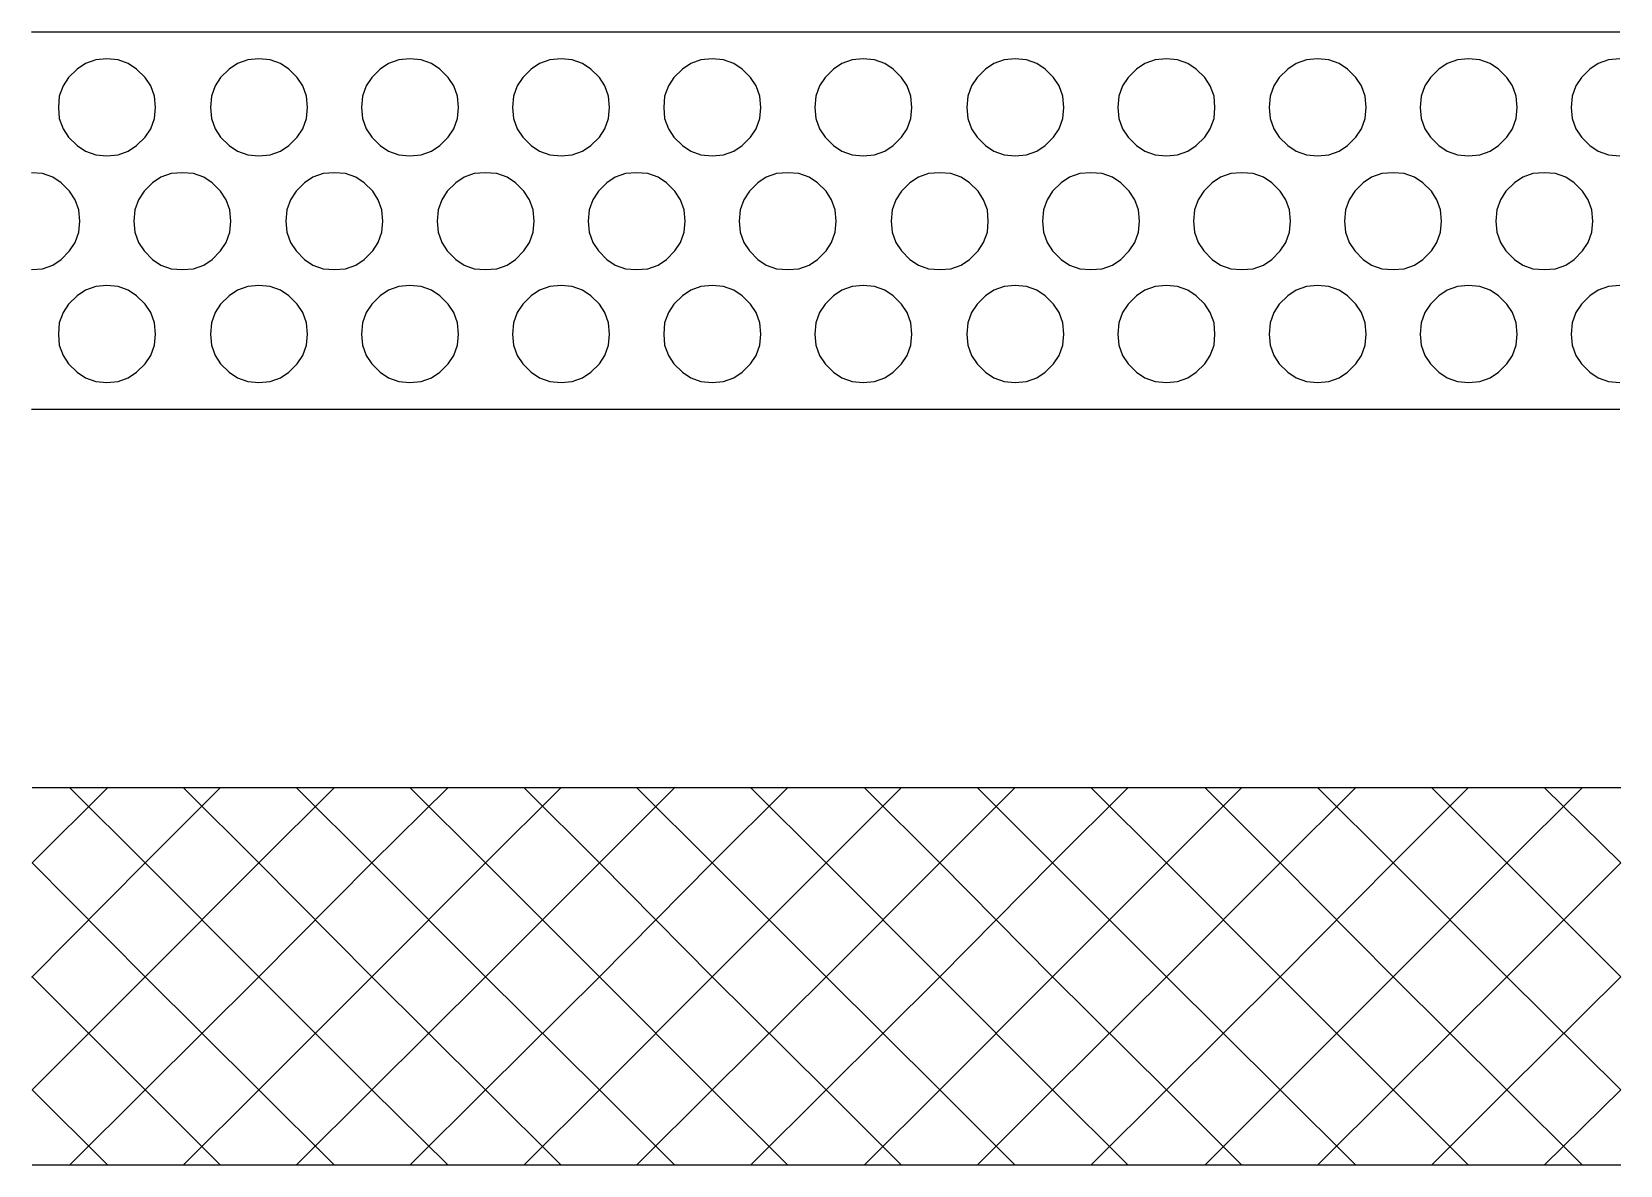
# Model space of a CAD drawing. Header units: inches. Extents: x 47316 to 59086, y 3141 to 11743.
# Drawn here: x 57362.28 to 57383.31, y 7456.67 to 7471.68 of the extents above; entities that cross this region are included whole.
import ezdxf

# ---------------------------------------------------------------- set-up
doc = ezdxf.new("R2010")
doc.units = ezdxf.units.IN
doc.header["$MEASUREMENT"] = 0

msp = doc.modelspace()

# ---------------------------------------------------------------- linework, layer by layer
at = {"color": 0, "lineweight": -3}
for p, q in [((57362.27, 7471.68), (57363.27, 7471.68)), ((57363.27, 7471.68), (57364.271, 7471.68)), ((57364.271, 7471.68), (57365.284, 7471.68)), ((57365.284, 7471.68), (57366.284, 7471.68)), ((57366.284, 7471.68), (57367.285, 7471.68)), ((57367.285, 7471.68), (57368.286, 7471.68)), ((57368.286, 7471.68), (57369.286, 7471.68)), ((57369.286, 7471.68), (57370.287, 7471.68)), ((57370.287, 7471.68), (57371.287, 7471.68)), ((57371.287, 7471.68), (57372.288, 7471.68)), ((57372.288, 7471.68), (57373.289, 7471.68)), ((57373.289, 7471.68), (57374.302, 7471.68)), ((57374.302, 7471.68), (57375.302, 7471.68)), ((57375.302, 7471.68), (57376.303, 7471.68)), ((57376.303, 7471.68), (57377.304, 7471.68)), ((57377.304, 7471.68), (57378.304, 7471.68)), ((57378.304, 7471.68), (57379.305, 7471.68)), ((57379.305, 7471.68), (57380.305, 7471.68)), ((57380.305, 7471.68), (57381.306, 7471.68)), ((57381.306, 7471.68), (57382.307, 7471.68)), ((57382.307, 7471.68), (57383.307, 7471.68)), ((57363.27, 7471.321), (57363.122, 7471.309)), ((57363.418, 7471.309), (57363.27, 7471.321)), ((57365.284, 7471.321), (57365.136, 7471.309)), ((57365.432, 7471.309), (57365.284, 7471.321)), ((57367.285, 7471.321), (57367.137, 7471.309)), ((57367.433, 7471.309), (57367.285, 7471.321)), ((57369.286, 7471.321), (57369.138, 7471.309)), ((57369.434, 7471.309), (57369.286, 7471.321)), ((57371.287, 7471.321), (57371.139, 7471.309)), ((57371.436, 7471.309), (57371.287, 7471.321)), ((57373.289, 7471.321), (57373.14, 7471.309)), ((57373.437, 7471.309), (57373.289, 7471.321)), ((57375.302, 7471.321), (57375.154, 7471.309)), ((57375.451, 7471.309), (57375.302, 7471.321)), ((57377.304, 7471.321), (57377.155, 7471.309)), ((57377.452, 7471.309), (57377.304, 7471.321)), ((57379.305, 7471.321), (57379.157, 7471.309)), ((57379.453, 7471.309), (57379.305, 7471.321)), ((57381.306, 7471.321), (57381.158, 7471.309)), ((57381.454, 7471.309), (57381.306, 7471.321)), ((57383.307, 7471.321), (57383.159, 7471.309)), ((57362.875, 7471.186), (57362.764, 7471.074)), ((57362.986, 7471.26), (57362.875, 7471.186)), ((57363.122, 7471.309), (57362.986, 7471.26)), ((57363.554, 7471.26), (57363.418, 7471.309)), ((57363.665, 7471.186), (57363.554, 7471.26)), ((57363.777, 7471.074), (57363.665, 7471.186)), ((57364.888, 7471.186), (57364.777, 7471.074)), ((57365, 7471.26), (57364.888, 7471.186)), ((57365.136, 7471.309), (57365, 7471.26)), ((57365.568, 7471.26), (57365.432, 7471.309)), ((57365.679, 7471.186), (57365.568, 7471.26)), ((57365.79, 7471.074), (57365.679, 7471.186)), ((57366.89, 7471.186), (57366.779, 7471.074)), ((57367.001, 7471.26), (57366.89, 7471.186)), ((57367.137, 7471.309), (57367.001, 7471.26)), ((57367.569, 7471.26), (57367.433, 7471.309)), ((57367.68, 7471.186), (57367.569, 7471.26)), ((57367.791, 7471.074), (57367.68, 7471.186)), ((57368.891, 7471.186), (57368.78, 7471.074)), ((57369.002, 7471.26), (57368.891, 7471.186)), ((57369.138, 7471.309), (57369.002, 7471.26)), ((57369.57, 7471.26), (57369.434, 7471.309)), ((57369.682, 7471.186), (57369.57, 7471.26)), ((57369.793, 7471.074), (57369.682, 7471.186)), ((57370.892, 7471.186), (57370.781, 7471.074)), ((57371.003, 7471.26), (57370.892, 7471.186)), ((57371.139, 7471.309), (57371.003, 7471.26)), ((57371.572, 7471.26), (57371.436, 7471.309)), ((57371.683, 7471.186), (57371.572, 7471.26)), ((57371.794, 7471.074), (57371.683, 7471.186)), ((57372.893, 7471.186), (57372.782, 7471.074)), ((57373.005, 7471.26), (57372.893, 7471.186)), ((57373.14, 7471.309), (57373.005, 7471.26)), ((57373.573, 7471.26), (57373.437, 7471.309)), ((57373.684, 7471.186), (57373.573, 7471.26)), ((57373.795, 7471.074), (57373.684, 7471.186)), ((57374.907, 7471.186), (57374.796, 7471.074)), ((57375.018, 7471.26), (57374.907, 7471.186)), ((57375.154, 7471.309), (57375.018, 7471.26)), ((57375.586, 7471.26), (57375.451, 7471.309)), ((57375.698, 7471.186), (57375.586, 7471.26)), ((57375.809, 7471.074), (57375.698, 7471.186)), ((57376.908, 7471.186), (57376.797, 7471.074)), ((57377.019, 7471.26), (57376.908, 7471.186)), ((57377.155, 7471.309), (57377.019, 7471.26)), ((57377.588, 7471.26), (57377.452, 7471.309)), ((57377.699, 7471.186), (57377.588, 7471.26)), ((57377.81, 7471.074), (57377.699, 7471.186)), ((57378.909, 7471.186), (57378.798, 7471.074)), ((57379.021, 7471.26), (57378.909, 7471.186)), ((57379.157, 7471.309), (57379.021, 7471.26)), ((57379.589, 7471.26), (57379.453, 7471.309)), ((57379.7, 7471.186), (57379.589, 7471.26)), ((57379.811, 7471.074), (57379.7, 7471.186)), ((57380.911, 7471.186), (57380.799, 7471.074)), ((57381.022, 7471.26), (57380.911, 7471.186)), ((57381.158, 7471.309), (57381.022, 7471.26)), ((57381.59, 7471.26), (57381.454, 7471.309)), ((57381.701, 7471.186), (57381.59, 7471.26)), ((57381.812, 7471.074), (57381.701, 7471.186)), ((57382.912, 7471.186), (57382.801, 7471.074)), ((57383.023, 7471.26), (57382.912, 7471.186)), ((57383.159, 7471.309), (57383.023, 7471.26)), ((57362.69, 7470.963), (57362.64, 7470.827)), ((57362.764, 7471.074), (57362.69, 7470.963)), ((57363.851, 7470.963), (57363.777, 7471.074)), ((57363.9, 7470.827), (57363.851, 7470.963)), ((57364.703, 7470.963), (57364.654, 7470.827)), ((57364.777, 7471.074), (57364.703, 7470.963)), ((57365.864, 7470.963), (57365.79, 7471.074)), ((57365.914, 7470.827), (57365.864, 7470.963)), ((57366.704, 7470.963), (57366.655, 7470.827)), ((57366.779, 7471.074), (57366.704, 7470.963)), ((57367.866, 7470.963), (57367.791, 7471.074)), ((57367.915, 7470.827), (57367.866, 7470.963)), ((57368.706, 7470.963), (57368.656, 7470.827)), ((57368.78, 7471.074), (57368.706, 7470.963)), ((57369.867, 7470.963), (57369.793, 7471.074)), ((57369.916, 7470.827), (57369.867, 7470.963)), ((57370.707, 7470.963), (57370.657, 7470.827)), ((57370.781, 7471.074), (57370.707, 7470.963)), ((57371.868, 7470.963), (57371.794, 7471.074)), ((57371.917, 7470.827), (57371.868, 7470.963)), ((57372.708, 7470.963), (57372.659, 7470.827)), ((57372.782, 7471.074), (57372.708, 7470.963)), ((57373.869, 7470.963), (57373.795, 7471.074)), ((57373.919, 7470.827), (57373.869, 7470.963)), ((57374.722, 7470.963), (57374.672, 7470.827)), ((57374.796, 7471.074), (57374.722, 7470.963)), ((57375.883, 7470.963), (57375.809, 7471.074)), ((57375.932, 7470.827), (57375.883, 7470.963)), ((57376.723, 7470.963), (57376.673, 7470.827)), ((57376.797, 7471.074), (57376.723, 7470.963)), ((57377.884, 7470.963), (57377.81, 7471.074)), ((57377.934, 7470.827), (57377.884, 7470.963)), ((57378.724, 7470.963), (57378.675, 7470.827)), ((57378.798, 7471.074), (57378.724, 7470.963)), ((57379.885, 7470.963), (57379.811, 7471.074)), ((57379.935, 7470.827), (57379.885, 7470.963)), ((57380.725, 7470.963), (57380.676, 7470.827)), ((57380.799, 7471.074), (57380.725, 7470.963)), ((57381.887, 7470.963), (57381.812, 7471.074)), ((57381.936, 7470.827), (57381.887, 7470.963)), ((57382.727, 7470.963), (57382.677, 7470.827)), ((57382.801, 7471.074), (57382.727, 7470.963)), ((57362.64, 7470.827), (57362.628, 7470.679)), ((57363.913, 7470.679), (57363.9, 7470.827)), ((57364.654, 7470.827), (57364.641, 7470.679)), ((57365.926, 7470.679), (57365.914, 7470.827)), ((57366.655, 7470.827), (57366.643, 7470.679)), ((57367.927, 7470.679), (57367.915, 7470.827)), ((57368.656, 7470.827), (57368.644, 7470.679)), ((57369.929, 7470.679), (57369.916, 7470.827)), ((57370.657, 7470.827), (57370.645, 7470.679)), ((57371.93, 7470.679), (57371.917, 7470.827)), ((57372.659, 7470.827), (57372.646, 7470.679)), ((57373.931, 7470.679), (57373.919, 7470.827)), ((57374.672, 7470.827), (57374.66, 7470.679)), ((57375.945, 7470.679), (57375.932, 7470.827)), ((57376.673, 7470.827), (57376.661, 7470.679)), ((57377.946, 7470.679), (57377.934, 7470.827)), ((57378.675, 7470.827), (57378.662, 7470.679)), ((57379.947, 7470.679), (57379.935, 7470.827)), ((57380.676, 7470.827), (57380.664, 7470.679)), ((57381.948, 7470.679), (57381.936, 7470.827)), ((57382.677, 7470.827), (57382.665, 7470.679)), ((57362.628, 7470.679), (57362.64, 7470.531)), ((57362.64, 7470.531), (57362.69, 7470.395)), ((57363.851, 7470.395), (57363.9, 7470.531)), ((57363.9, 7470.531), (57363.913, 7470.679)), ((57364.641, 7470.679), (57364.654, 7470.531)), ((57364.654, 7470.531), (57364.703, 7470.395)), ((57365.864, 7470.395), (57365.914, 7470.531)), ((57365.914, 7470.531), (57365.926, 7470.679)), ((57366.643, 7470.679), (57366.655, 7470.531)), ((57366.655, 7470.531), (57366.704, 7470.395)), ((57367.866, 7470.395), (57367.915, 7470.531)), ((57367.915, 7470.531), (57367.927, 7470.679)), ((57368.644, 7470.679), (57368.656, 7470.531)), ((57368.656, 7470.531), (57368.706, 7470.395)), ((57369.867, 7470.395), (57369.916, 7470.531)), ((57369.916, 7470.531), (57369.929, 7470.679)), ((57370.645, 7470.679), (57370.657, 7470.531)), ((57370.657, 7470.531), (57370.707, 7470.395)), ((57371.868, 7470.395), (57371.917, 7470.531)), ((57371.917, 7470.531), (57371.93, 7470.679)), ((57372.646, 7470.679), (57372.659, 7470.531)), ((57372.659, 7470.531), (57372.708, 7470.395)), ((57373.869, 7470.395), (57373.919, 7470.531)), ((57373.919, 7470.531), (57373.931, 7470.679)), ((57374.66, 7470.679), (57374.672, 7470.531)), ((57374.672, 7470.531), (57374.722, 7470.395)), ((57375.883, 7470.395), (57375.932, 7470.531)), ((57375.932, 7470.531), (57375.945, 7470.679)), ((57376.661, 7470.679), (57376.673, 7470.531)), ((57376.673, 7470.531), (57376.723, 7470.395)), ((57377.884, 7470.395), (57377.934, 7470.531)), ((57377.934, 7470.531), (57377.946, 7470.679)), ((57378.662, 7470.679), (57378.675, 7470.531)), ((57378.675, 7470.531), (57378.724, 7470.395)), ((57379.885, 7470.395), (57379.935, 7470.531)), ((57379.935, 7470.531), (57379.947, 7470.679)), ((57380.664, 7470.679), (57380.676, 7470.531)), ((57380.676, 7470.531), (57380.725, 7470.395)), ((57381.887, 7470.395), (57381.936, 7470.531)), ((57381.936, 7470.531), (57381.948, 7470.679)), ((57382.665, 7470.679), (57382.677, 7470.531)), ((57382.677, 7470.531), (57382.727, 7470.395)), ((57362.69, 7470.395), (57362.764, 7470.284)), ((57362.764, 7470.284), (57362.875, 7470.173)), ((57363.665, 7470.173), (57363.777, 7470.284)), ((57363.777, 7470.284), (57363.851, 7470.395)), ((57364.703, 7470.395), (57364.777, 7470.284)), ((57364.777, 7470.284), (57364.888, 7470.173)), ((57365.679, 7470.173), (57365.79, 7470.284)), ((57365.79, 7470.284), (57365.864, 7470.395)), ((57366.704, 7470.395), (57366.779, 7470.284)), ((57366.779, 7470.284), (57366.89, 7470.173)), ((57367.68, 7470.173), (57367.791, 7470.284)), ((57367.791, 7470.284), (57367.866, 7470.395)), ((57368.706, 7470.395), (57368.78, 7470.284)), ((57368.78, 7470.284), (57368.891, 7470.173)), ((57369.682, 7470.173), (57369.793, 7470.284)), ((57369.793, 7470.284), (57369.867, 7470.395)), ((57370.707, 7470.395), (57370.781, 7470.284)), ((57370.781, 7470.284), (57370.892, 7470.173)), ((57371.683, 7470.173), (57371.794, 7470.284)), ((57371.794, 7470.284), (57371.868, 7470.395)), ((57372.708, 7470.395), (57372.782, 7470.284)), ((57372.782, 7470.284), (57372.893, 7470.173)), ((57373.684, 7470.173), (57373.795, 7470.284)), ((57373.795, 7470.284), (57373.869, 7470.395)), ((57374.722, 7470.395), (57374.796, 7470.284)), ((57374.796, 7470.284), (57374.907, 7470.173)), ((57375.698, 7470.173), (57375.809, 7470.284)), ((57375.809, 7470.284), (57375.883, 7470.395)), ((57376.723, 7470.395), (57376.797, 7470.284)), ((57376.797, 7470.284), (57376.908, 7470.173)), ((57377.699, 7470.173), (57377.81, 7470.284)), ((57377.81, 7470.284), (57377.884, 7470.395)), ((57378.724, 7470.395), (57378.798, 7470.284)), ((57378.798, 7470.284), (57378.909, 7470.173)), ((57379.7, 7470.173), (57379.811, 7470.284)), ((57379.811, 7470.284), (57379.885, 7470.395)), ((57380.725, 7470.395), (57380.799, 7470.284)), ((57380.799, 7470.284), (57380.911, 7470.173)), ((57381.701, 7470.173), (57381.812, 7470.284)), ((57381.812, 7470.284), (57381.887, 7470.395)), ((57382.727, 7470.395), (57382.801, 7470.284)), ((57382.801, 7470.284), (57382.912, 7470.173)), ((57362.875, 7470.173), (57362.986, 7470.099)), ((57362.986, 7470.099), (57363.122, 7470.049)), ((57363.418, 7470.049), (57363.554, 7470.099)), ((57363.554, 7470.099), (57363.665, 7470.173)), ((57364.888, 7470.173), (57365, 7470.099)), ((57365, 7470.099), (57365.136, 7470.049)), ((57365.432, 7470.049), (57365.568, 7470.099)), ((57365.568, 7470.099), (57365.679, 7470.173)), ((57366.89, 7470.173), (57367.001, 7470.099)), ((57367.001, 7470.099), (57367.137, 7470.049)), ((57367.433, 7470.049), (57367.569, 7470.099)), ((57367.569, 7470.099), (57367.68, 7470.173)), ((57368.891, 7470.173), (57369.002, 7470.099)), ((57369.002, 7470.099), (57369.138, 7470.049)), ((57369.434, 7470.049), (57369.57, 7470.099)), ((57369.57, 7470.099), (57369.682, 7470.173)), ((57370.892, 7470.173), (57371.003, 7470.099)), ((57371.003, 7470.099), (57371.139, 7470.049)), ((57371.436, 7470.049), (57371.572, 7470.099)), ((57371.572, 7470.099), (57371.683, 7470.173)), ((57372.893, 7470.173), (57373.005, 7470.099)), ((57373.005, 7470.099), (57373.14, 7470.049)), ((57373.437, 7470.049), (57373.573, 7470.099)), ((57373.573, 7470.099), (57373.684, 7470.173)), ((57374.907, 7470.173), (57375.018, 7470.099)), ((57375.018, 7470.099), (57375.154, 7470.049)), ((57375.451, 7470.049), (57375.586, 7470.099)), ((57375.586, 7470.099), (57375.698, 7470.173)), ((57376.908, 7470.173), (57377.019, 7470.099)), ((57377.019, 7470.099), (57377.155, 7470.049)), ((57377.452, 7470.049), (57377.588, 7470.099)), ((57377.588, 7470.099), (57377.699, 7470.173)), ((57378.909, 7470.173), (57379.021, 7470.099)), ((57379.021, 7470.099), (57379.157, 7470.049)), ((57379.453, 7470.049), (57379.589, 7470.099)), ((57379.589, 7470.099), (57379.7, 7470.173)), ((57380.911, 7470.173), (57381.022, 7470.099)), ((57381.022, 7470.099), (57381.158, 7470.049)), ((57381.454, 7470.049), (57381.59, 7470.099)), ((57381.59, 7470.099), (57381.701, 7470.173)), ((57382.912, 7470.173), (57383.023, 7470.099)), ((57383.023, 7470.099), (57383.159, 7470.049)), ((57363.122, 7470.049), (57363.27, 7470.037)), ((57363.27, 7470.037), (57363.418, 7470.049)), ((57365.136, 7470.049), (57365.284, 7470.037)), ((57365.284, 7470.037), (57365.432, 7470.049)), ((57367.137, 7470.049), (57367.285, 7470.037)), ((57367.285, 7470.037), (57367.433, 7470.049)), ((57369.138, 7470.049), (57369.286, 7470.037)), ((57369.286, 7470.037), (57369.434, 7470.049)), ((57371.139, 7470.049), (57371.287, 7470.037)), ((57371.287, 7470.037), (57371.436, 7470.049)), ((57373.14, 7470.049), (57373.289, 7470.037)), ((57373.289, 7470.037), (57373.437, 7470.049)), ((57375.154, 7470.049), (57375.302, 7470.037)), ((57375.302, 7470.037), (57375.451, 7470.049)), ((57377.155, 7470.049), (57377.304, 7470.037)), ((57377.304, 7470.037), (57377.452, 7470.049)), ((57379.157, 7470.049), (57379.305, 7470.037)), ((57379.305, 7470.037), (57379.453, 7470.049)), ((57381.158, 7470.049), (57381.306, 7470.037)), ((57381.306, 7470.037), (57381.454, 7470.049)), ((57383.159, 7470.049), (57383.307, 7470.037)), ((57362.418, 7469.802), (57362.27, 7469.814)), ((57362.554, 7469.753), (57362.418, 7469.802)), ((57362.665, 7469.678), (57362.554, 7469.753)), ((57362.776, 7469.567), (57362.665, 7469.678)), ((57363.875, 7469.678), (57363.764, 7469.567)), ((57363.987, 7469.753), (57363.875, 7469.678)), ((57364.123, 7469.802), (57363.987, 7469.753)), ((57364.271, 7469.814), (57364.123, 7469.802)), ((57364.419, 7469.802), (57364.271, 7469.814)), ((57364.555, 7469.753), (57364.419, 7469.802)), ((57364.666, 7469.678), (57364.555, 7469.753)), ((57364.777, 7469.567), (57364.666, 7469.678)), ((57365.889, 7469.678), (57365.778, 7469.567)), ((57366, 7469.753), (57365.889, 7469.678)), ((57366.136, 7469.802), (57366, 7469.753)), ((57366.284, 7469.814), (57366.136, 7469.802)), ((57366.433, 7469.802), (57366.284, 7469.814)), ((57366.569, 7469.753), (57366.433, 7469.802)), ((57366.68, 7469.678), (57366.569, 7469.753)), ((57366.791, 7469.567), (57366.68, 7469.678)), ((57367.89, 7469.678), (57367.779, 7469.567)), ((57368.001, 7469.753), (57367.89, 7469.678)), ((57368.137, 7469.802), (57368.001, 7469.753)), ((57368.286, 7469.814), (57368.137, 7469.802)), ((57368.434, 7469.802), (57368.286, 7469.814)), ((57368.57, 7469.753), (57368.434, 7469.802)), ((57368.681, 7469.678), (57368.57, 7469.753)), ((57368.792, 7469.567), (57368.681, 7469.678)), ((57369.892, 7469.678), (57369.78, 7469.567)), ((57370.003, 7469.753), (57369.892, 7469.678)), ((57370.139, 7469.802), (57370.003, 7469.753)), ((57370.287, 7469.814), (57370.139, 7469.802)), ((57370.435, 7469.802), (57370.287, 7469.814)), ((57370.571, 7469.753), (57370.435, 7469.802)), ((57370.682, 7469.678), (57370.571, 7469.753)), ((57370.793, 7469.567), (57370.682, 7469.678)), ((57371.893, 7469.678), (57371.782, 7469.567)), ((57372.004, 7469.753), (57371.893, 7469.678)), ((57372.14, 7469.802), (57372.004, 7469.753)), ((57372.288, 7469.814), (57372.14, 7469.802)), ((57372.436, 7469.802), (57372.288, 7469.814)), ((57372.572, 7469.753), (57372.436, 7469.802)), ((57372.683, 7469.678), (57372.572, 7469.753)), ((57372.795, 7469.567), (57372.683, 7469.678)), ((57373.906, 7469.678), (57373.795, 7469.567)), ((57374.018, 7469.753), (57373.906, 7469.678)), ((57374.153, 7469.802), (57374.018, 7469.753)), ((57374.302, 7469.814), (57374.153, 7469.802)), ((57374.45, 7469.802), (57374.302, 7469.814)), ((57374.586, 7469.753), (57374.45, 7469.802)), ((57374.697, 7469.678), (57374.586, 7469.753)), ((57374.808, 7469.567), (57374.697, 7469.678)), ((57375.908, 7469.678), (57375.796, 7469.567)), ((57376.019, 7469.753), (57375.908, 7469.678)), ((57376.155, 7469.802), (57376.019, 7469.753)), ((57376.303, 7469.814), (57376.155, 7469.802)), ((57376.451, 7469.802), (57376.303, 7469.814)), ((57376.587, 7469.753), (57376.451, 7469.802)), ((57376.698, 7469.678), (57376.587, 7469.753)), ((57376.809, 7469.567), (57376.698, 7469.678)), ((57377.909, 7469.678), (57377.798, 7469.567)), ((57378.02, 7469.753), (57377.909, 7469.678)), ((57378.156, 7469.802), (57378.02, 7469.753)), ((57378.304, 7469.814), (57378.156, 7469.802)), ((57378.452, 7469.802), (57378.304, 7469.814)), ((57378.588, 7469.753), (57378.452, 7469.802)), ((57378.699, 7469.678), (57378.588, 7469.753)), ((57378.811, 7469.567), (57378.699, 7469.678)), ((57379.91, 7469.678), (57379.799, 7469.567)), ((57380.021, 7469.753), (57379.91, 7469.678)), ((57380.157, 7469.802), (57380.021, 7469.753)), ((57380.305, 7469.814), (57380.157, 7469.802)), ((57380.454, 7469.802), (57380.305, 7469.814)), ((57380.589, 7469.753), (57380.454, 7469.802)), ((57380.701, 7469.678), (57380.589, 7469.753)), ((57380.812, 7469.567), (57380.701, 7469.678)), ((57381.911, 7469.678), (57381.8, 7469.567)), ((57382.022, 7469.753), (57381.911, 7469.678)), ((57382.158, 7469.802), (57382.022, 7469.753)), ((57382.307, 7469.814), (57382.158, 7469.802)), ((57382.455, 7469.802), (57382.307, 7469.814)), ((57382.591, 7469.753), (57382.455, 7469.802)), ((57382.702, 7469.678), (57382.591, 7469.753)), ((57382.813, 7469.567), (57382.702, 7469.678)), ((57362.85, 7469.456), (57362.776, 7469.567)), ((57362.9, 7469.32), (57362.85, 7469.456)), ((57363.69, 7469.456), (57363.641, 7469.32)), ((57363.764, 7469.567), (57363.69, 7469.456)), ((57364.851, 7469.456), (57364.777, 7469.567)), ((57364.901, 7469.32), (57364.851, 7469.456)), ((57365.704, 7469.456), (57365.654, 7469.32)), ((57365.778, 7469.567), (57365.704, 7469.456)), ((57366.865, 7469.456), (57366.791, 7469.567)), ((57366.914, 7469.32), (57366.865, 7469.456)), ((57367.705, 7469.456), (57367.656, 7469.32)), ((57367.779, 7469.567), (57367.705, 7469.456)), ((57368.866, 7469.456), (57368.792, 7469.567)), ((57368.916, 7469.32), (57368.866, 7469.456)), ((57369.706, 7469.456), (57369.657, 7469.32)), ((57369.78, 7469.567), (57369.706, 7469.456)), ((57370.867, 7469.456), (57370.793, 7469.567)), ((57370.917, 7469.32), (57370.867, 7469.456)), ((57371.707, 7469.456), (57371.658, 7469.32)), ((57371.782, 7469.567), (57371.707, 7469.456)), ((57372.869, 7469.456), (57372.795, 7469.567)), ((57372.918, 7469.32), (57372.869, 7469.456)), ((57373.721, 7469.456), (57373.672, 7469.32)), ((57373.795, 7469.567), (57373.721, 7469.456)), ((57374.882, 7469.456), (57374.808, 7469.567)), ((57374.932, 7469.32), (57374.882, 7469.456)), ((57375.722, 7469.456), (57375.673, 7469.32)), ((57375.796, 7469.567), (57375.722, 7469.456)), ((57376.884, 7469.456), (57376.809, 7469.567)), ((57376.933, 7469.32), (57376.884, 7469.456)), ((57377.724, 7469.456), (57377.674, 7469.32)), ((57377.798, 7469.567), (57377.724, 7469.456)), ((57378.885, 7469.456), (57378.811, 7469.567)), ((57378.934, 7469.32), (57378.885, 7469.456)), ((57379.725, 7469.456), (57379.675, 7469.32)), ((57379.799, 7469.567), (57379.725, 7469.456)), ((57380.886, 7469.456), (57380.812, 7469.567)), ((57380.935, 7469.32), (57380.886, 7469.456)), ((57381.726, 7469.456), (57381.677, 7469.32)), ((57381.8, 7469.567), (57381.726, 7469.456)), ((57382.887, 7469.456), (57382.813, 7469.567)), ((57382.937, 7469.32), (57382.887, 7469.456)), ((57362.912, 7469.172), (57362.9, 7469.32)), ((57363.641, 7469.32), (57363.628, 7469.172)), ((57364.913, 7469.172), (57364.901, 7469.32)), ((57365.654, 7469.32), (57365.642, 7469.172)), ((57366.927, 7469.172), (57366.914, 7469.32)), ((57367.656, 7469.32), (57367.643, 7469.172)), ((57368.928, 7469.172), (57368.916, 7469.32)), ((57369.657, 7469.32), (57369.644, 7469.172)), ((57370.929, 7469.172), (57370.917, 7469.32)), ((57371.658, 7469.32), (57371.646, 7469.172)), ((57372.93, 7469.172), (57372.918, 7469.32)), ((57373.672, 7469.32), (57373.659, 7469.172)), ((57374.944, 7469.172), (57374.932, 7469.32)), ((57375.673, 7469.32), (57375.661, 7469.172)), ((57376.945, 7469.172), (57376.933, 7469.32)), ((57377.674, 7469.32), (57377.662, 7469.172)), ((57378.947, 7469.172), (57378.934, 7469.32)), ((57379.675, 7469.32), (57379.663, 7469.172)), ((57380.948, 7469.172), (57380.935, 7469.32)), ((57381.677, 7469.32), (57381.664, 7469.172)), ((57382.949, 7469.172), (57382.937, 7469.32)), ((57362.85, 7468.888), (57362.9, 7469.024)), ((57362.9, 7469.024), (57362.912, 7469.172)), ((57363.628, 7469.172), (57363.641, 7469.024)), ((57363.641, 7469.024), (57363.69, 7468.888)), ((57364.851, 7468.888), (57364.901, 7469.024)), ((57364.901, 7469.024), (57364.913, 7469.172)), ((57365.642, 7469.172), (57365.654, 7469.024)), ((57365.654, 7469.024), (57365.704, 7468.888)), ((57366.865, 7468.888), (57366.914, 7469.024)), ((57366.914, 7469.024), (57366.927, 7469.172)), ((57367.643, 7469.172), (57367.656, 7469.024)), ((57367.656, 7469.024), (57367.705, 7468.888)), ((57368.866, 7468.888), (57368.916, 7469.024)), ((57368.916, 7469.024), (57368.928, 7469.172)), ((57369.644, 7469.172), (57369.657, 7469.024)), ((57369.657, 7469.024), (57369.706, 7468.888)), ((57370.867, 7468.888), (57370.917, 7469.024)), ((57370.917, 7469.024), (57370.929, 7469.172)), ((57371.646, 7469.172), (57371.658, 7469.024)), ((57371.658, 7469.024), (57371.707, 7468.888)), ((57372.869, 7468.888), (57372.918, 7469.024)), ((57372.918, 7469.024), (57372.93, 7469.172)), ((57373.659, 7469.172), (57373.672, 7469.024)), ((57373.672, 7469.024), (57373.721, 7468.888)), ((57374.882, 7468.888), (57374.932, 7469.024)), ((57374.932, 7469.024), (57374.944, 7469.172)), ((57375.661, 7469.172), (57375.673, 7469.024)), ((57375.673, 7469.024), (57375.722, 7468.888)), ((57376.884, 7468.888), (57376.933, 7469.024)), ((57376.933, 7469.024), (57376.945, 7469.172)), ((57377.662, 7469.172), (57377.674, 7469.024)), ((57377.674, 7469.024), (57377.724, 7468.888)), ((57378.885, 7468.888), (57378.934, 7469.024)), ((57378.934, 7469.024), (57378.947, 7469.172)), ((57379.663, 7469.172), (57379.675, 7469.024)), ((57379.675, 7469.024), (57379.725, 7468.888)), ((57380.886, 7468.888), (57380.935, 7469.024)), ((57380.935, 7469.024), (57380.948, 7469.172)), ((57381.664, 7469.172), (57381.677, 7469.024)), ((57381.677, 7469.024), (57381.726, 7468.888)), ((57382.887, 7468.888), (57382.937, 7469.024)), ((57382.937, 7469.024), (57382.949, 7469.172)), ((57362.776, 7468.777), (57362.85, 7468.888)), ((57363.69, 7468.888), (57363.764, 7468.777)), ((57364.777, 7468.777), (57364.851, 7468.888)), ((57365.704, 7468.888), (57365.778, 7468.777)), ((57366.791, 7468.777), (57366.865, 7468.888)), ((57367.705, 7468.888), (57367.779, 7468.777)), ((57368.792, 7468.777), (57368.866, 7468.888)), ((57369.706, 7468.888), (57369.78, 7468.777)), ((57370.793, 7468.777), (57370.867, 7468.888)), ((57371.707, 7468.888), (57371.782, 7468.777)), ((57372.795, 7468.777), (57372.869, 7468.888)), ((57373.721, 7468.888), (57373.795, 7468.777)), ((57374.808, 7468.777), (57374.882, 7468.888)), ((57375.722, 7468.888), (57375.796, 7468.777)), ((57376.809, 7468.777), (57376.884, 7468.888)), ((57377.724, 7468.888), (57377.798, 7468.777)), ((57378.811, 7468.777), (57378.885, 7468.888)), ((57379.725, 7468.888), (57379.799, 7468.777)), ((57380.812, 7468.777), (57380.886, 7468.888)), ((57381.726, 7468.888), (57381.8, 7468.777)), ((57382.813, 7468.777), (57382.887, 7468.888)), ((57362.418, 7468.542), (57362.554, 7468.591)), ((57362.554, 7468.591), (57362.665, 7468.666)), ((57362.665, 7468.666), (57362.776, 7468.777)), ((57363.764, 7468.777), (57363.875, 7468.666)), ((57363.875, 7468.666), (57363.987, 7468.591)), ((57363.987, 7468.591), (57364.123, 7468.542)), ((57364.419, 7468.542), (57364.555, 7468.591)), ((57364.555, 7468.591), (57364.666, 7468.666)), ((57364.666, 7468.666), (57364.777, 7468.777)), ((57365.778, 7468.777), (57365.889, 7468.666)), ((57365.889, 7468.666), (57366, 7468.591)), ((57366, 7468.591), (57366.136, 7468.542)), ((57366.433, 7468.542), (57366.569, 7468.591)), ((57366.569, 7468.591), (57366.68, 7468.666)), ((57366.68, 7468.666), (57366.791, 7468.777)), ((57367.779, 7468.777), (57367.89, 7468.666)), ((57367.89, 7468.666), (57368.001, 7468.591)), ((57368.001, 7468.591), (57368.137, 7468.542)), ((57368.434, 7468.542), (57368.57, 7468.591)), ((57368.57, 7468.591), (57368.681, 7468.666)), ((57368.681, 7468.666), (57368.792, 7468.777)), ((57369.78, 7468.777), (57369.892, 7468.666)), ((57369.892, 7468.666), (57370.003, 7468.591)), ((57370.003, 7468.591), (57370.139, 7468.542)), ((57370.435, 7468.542), (57370.571, 7468.591)), ((57370.571, 7468.591), (57370.682, 7468.666)), ((57370.682, 7468.666), (57370.793, 7468.777)), ((57371.782, 7468.777), (57371.893, 7468.666)), ((57371.893, 7468.666), (57372.004, 7468.591)), ((57372.004, 7468.591), (57372.14, 7468.542)), ((57372.436, 7468.542), (57372.572, 7468.591)), ((57372.572, 7468.591), (57372.683, 7468.666)), ((57372.683, 7468.666), (57372.795, 7468.777)), ((57373.795, 7468.777), (57373.906, 7468.666)), ((57373.906, 7468.666), (57374.018, 7468.591)), ((57374.018, 7468.591), (57374.153, 7468.542)), ((57374.45, 7468.542), (57374.586, 7468.591)), ((57374.586, 7468.591), (57374.697, 7468.666)), ((57374.697, 7468.666), (57374.808, 7468.777)), ((57375.796, 7468.777), (57375.908, 7468.666)), ((57375.908, 7468.666), (57376.019, 7468.591)), ((57376.019, 7468.591), (57376.155, 7468.542)), ((57376.451, 7468.542), (57376.587, 7468.591)), ((57376.587, 7468.591), (57376.698, 7468.666)), ((57376.698, 7468.666), (57376.809, 7468.777)), ((57377.798, 7468.777), (57377.909, 7468.666)), ((57377.909, 7468.666), (57378.02, 7468.591)), ((57378.02, 7468.591), (57378.156, 7468.542)), ((57378.452, 7468.542), (57378.588, 7468.591)), ((57378.588, 7468.591), (57378.699, 7468.666)), ((57378.699, 7468.666), (57378.811, 7468.777)), ((57379.799, 7468.777), (57379.91, 7468.666)), ((57379.91, 7468.666), (57380.021, 7468.591)), ((57380.021, 7468.591), (57380.157, 7468.542)), ((57380.454, 7468.542), (57380.589, 7468.591)), ((57380.589, 7468.591), (57380.701, 7468.666)), ((57380.701, 7468.666), (57380.812, 7468.777)), ((57381.8, 7468.777), (57381.911, 7468.666)), ((57381.911, 7468.666), (57382.022, 7468.591)), ((57382.022, 7468.591), (57382.158, 7468.542)), ((57382.455, 7468.542), (57382.591, 7468.591)), ((57382.591, 7468.591), (57382.702, 7468.666)), ((57382.702, 7468.666), (57382.813, 7468.777)), ((57362.27, 7468.53), (57362.418, 7468.542)), ((57364.123, 7468.542), (57364.271, 7468.53)), ((57364.271, 7468.53), (57364.419, 7468.542)), ((57366.136, 7468.542), (57366.284, 7468.53)), ((57366.284, 7468.53), (57366.433, 7468.542)), ((57368.137, 7468.542), (57368.286, 7468.53)), ((57368.286, 7468.53), (57368.434, 7468.542)), ((57370.139, 7468.542), (57370.287, 7468.53)), ((57370.287, 7468.53), (57370.435, 7468.542)), ((57372.14, 7468.542), (57372.288, 7468.53)), ((57372.288, 7468.53), (57372.436, 7468.542)), ((57374.153, 7468.542), (57374.302, 7468.53)), ((57374.302, 7468.53), (57374.45, 7468.542)), ((57376.155, 7468.542), (57376.303, 7468.53)), ((57376.303, 7468.53), (57376.451, 7468.542)), ((57378.156, 7468.542), (57378.304, 7468.53)), ((57378.304, 7468.53), (57378.452, 7468.542)), ((57380.157, 7468.542), (57380.305, 7468.53)), ((57380.305, 7468.53), (57380.454, 7468.542)), ((57382.158, 7468.542), (57382.307, 7468.53)), ((57382.307, 7468.53), (57382.455, 7468.542)), ((57362.875, 7468.184), (57362.764, 7468.073)), ((57362.986, 7468.258), (57362.875, 7468.184)), ((57363.122, 7468.307), (57362.986, 7468.258)), ((57363.27, 7468.32), (57363.122, 7468.307)), ((57363.418, 7468.307), (57363.27, 7468.32)), ((57363.554, 7468.258), (57363.418, 7468.307)), ((57363.665, 7468.184), (57363.554, 7468.258)), ((57363.777, 7468.073), (57363.665, 7468.184)), ((57364.888, 7468.184), (57364.777, 7468.073)), ((57365, 7468.258), (57364.888, 7468.184)), ((57365.136, 7468.307), (57365, 7468.258)), ((57365.284, 7468.32), (57365.136, 7468.307)), ((57365.432, 7468.307), (57365.284, 7468.32)), ((57365.568, 7468.258), (57365.432, 7468.307)), ((57365.679, 7468.184), (57365.568, 7468.258)), ((57365.79, 7468.073), (57365.679, 7468.184)), ((57366.89, 7468.184), (57366.779, 7468.073)), ((57367.001, 7468.258), (57366.89, 7468.184)), ((57367.137, 7468.307), (57367.001, 7468.258)), ((57367.285, 7468.32), (57367.137, 7468.307)), ((57367.433, 7468.307), (57367.285, 7468.32)), ((57367.569, 7468.258), (57367.433, 7468.307)), ((57367.68, 7468.184), (57367.569, 7468.258)), ((57367.791, 7468.073), (57367.68, 7468.184)), ((57368.891, 7468.184), (57368.78, 7468.073)), ((57369.002, 7468.258), (57368.891, 7468.184)), ((57369.138, 7468.307), (57369.002, 7468.258)), ((57369.286, 7468.32), (57369.138, 7468.307)), ((57369.434, 7468.307), (57369.286, 7468.32)), ((57369.57, 7468.258), (57369.434, 7468.307)), ((57369.682, 7468.184), (57369.57, 7468.258)), ((57369.793, 7468.073), (57369.682, 7468.184)), ((57370.892, 7468.184), (57370.781, 7468.073)), ((57371.003, 7468.258), (57370.892, 7468.184)), ((57371.139, 7468.307), (57371.003, 7468.258)), ((57371.287, 7468.32), (57371.139, 7468.307)), ((57371.436, 7468.307), (57371.287, 7468.32)), ((57371.572, 7468.258), (57371.436, 7468.307)), ((57371.683, 7468.184), (57371.572, 7468.258)), ((57371.794, 7468.073), (57371.683, 7468.184)), ((57372.893, 7468.184), (57372.782, 7468.073)), ((57373.005, 7468.258), (57372.893, 7468.184)), ((57373.14, 7468.307), (57373.005, 7468.258)), ((57373.289, 7468.32), (57373.14, 7468.307)), ((57373.437, 7468.307), (57373.289, 7468.32)), ((57373.573, 7468.258), (57373.437, 7468.307)), ((57373.684, 7468.184), (57373.573, 7468.258)), ((57373.795, 7468.073), (57373.684, 7468.184)), ((57374.907, 7468.184), (57374.796, 7468.073)), ((57375.018, 7468.258), (57374.907, 7468.184)), ((57375.154, 7468.307), (57375.018, 7468.258)), ((57375.302, 7468.32), (57375.154, 7468.307)), ((57375.451, 7468.307), (57375.302, 7468.32)), ((57375.586, 7468.258), (57375.451, 7468.307)), ((57375.698, 7468.184), (57375.586, 7468.258)), ((57375.809, 7468.073), (57375.698, 7468.184)), ((57376.908, 7468.184), (57376.797, 7468.073)), ((57377.019, 7468.258), (57376.908, 7468.184)), ((57377.155, 7468.307), (57377.019, 7468.258)), ((57377.304, 7468.32), (57377.155, 7468.307)), ((57377.452, 7468.307), (57377.304, 7468.32)), ((57377.588, 7468.258), (57377.452, 7468.307)), ((57377.699, 7468.184), (57377.588, 7468.258)), ((57377.81, 7468.073), (57377.699, 7468.184)), ((57378.909, 7468.184), (57378.798, 7468.073)), ((57379.021, 7468.258), (57378.909, 7468.184)), ((57379.157, 7468.307), (57379.021, 7468.258)), ((57379.305, 7468.32), (57379.157, 7468.307)), ((57379.453, 7468.307), (57379.305, 7468.32)), ((57379.589, 7468.258), (57379.453, 7468.307)), ((57379.7, 7468.184), (57379.589, 7468.258)), ((57379.811, 7468.073), (57379.7, 7468.184)), ((57380.911, 7468.184), (57380.799, 7468.073)), ((57381.022, 7468.258), (57380.911, 7468.184)), ((57381.158, 7468.307), (57381.022, 7468.258)), ((57381.306, 7468.32), (57381.158, 7468.307)), ((57381.454, 7468.307), (57381.306, 7468.32)), ((57381.59, 7468.258), (57381.454, 7468.307)), ((57381.701, 7468.184), (57381.59, 7468.258)), ((57381.812, 7468.073), (57381.701, 7468.184)), ((57382.912, 7468.184), (57382.801, 7468.073)), ((57383.023, 7468.258), (57382.912, 7468.184)), ((57383.159, 7468.307), (57383.023, 7468.258)), ((57383.307, 7468.32), (57383.159, 7468.307)), ((57362.69, 7467.961), (57362.64, 7467.825)), ((57362.764, 7468.073), (57362.69, 7467.961)), ((57363.851, 7467.961), (57363.777, 7468.073)), ((57363.9, 7467.825), (57363.851, 7467.961)), ((57364.703, 7467.961), (57364.654, 7467.825)), ((57364.777, 7468.073), (57364.703, 7467.961)), ((57365.864, 7467.961), (57365.79, 7468.073)), ((57365.914, 7467.825), (57365.864, 7467.961)), ((57366.704, 7467.961), (57366.655, 7467.825)), ((57366.779, 7468.073), (57366.704, 7467.961)), ((57367.866, 7467.961), (57367.791, 7468.073)), ((57367.915, 7467.825), (57367.866, 7467.961)), ((57368.706, 7467.961), (57368.656, 7467.825)), ((57368.78, 7468.073), (57368.706, 7467.961)), ((57369.867, 7467.961), (57369.793, 7468.073)), ((57369.916, 7467.825), (57369.867, 7467.961)), ((57370.707, 7467.961), (57370.657, 7467.825)), ((57370.781, 7468.073), (57370.707, 7467.961)), ((57371.868, 7467.961), (57371.794, 7468.073)), ((57371.917, 7467.825), (57371.868, 7467.961)), ((57372.708, 7467.961), (57372.659, 7467.825)), ((57372.782, 7468.073), (57372.708, 7467.961)), ((57373.869, 7467.961), (57373.795, 7468.073)), ((57373.919, 7467.825), (57373.869, 7467.961)), ((57374.722, 7467.961), (57374.672, 7467.825)), ((57374.796, 7468.073), (57374.722, 7467.961)), ((57375.883, 7467.961), (57375.809, 7468.073)), ((57375.932, 7467.825), (57375.883, 7467.961)), ((57376.723, 7467.961), (57376.673, 7467.825)), ((57376.797, 7468.073), (57376.723, 7467.961)), ((57377.884, 7467.961), (57377.81, 7468.073)), ((57377.934, 7467.825), (57377.884, 7467.961)), ((57378.724, 7467.961), (57378.675, 7467.825)), ((57378.798, 7468.073), (57378.724, 7467.961)), ((57379.885, 7467.961), (57379.811, 7468.073)), ((57379.935, 7467.825), (57379.885, 7467.961)), ((57380.725, 7467.961), (57380.676, 7467.825)), ((57380.799, 7468.073), (57380.725, 7467.961)), ((57381.887, 7467.961), (57381.812, 7468.073)), ((57381.936, 7467.825), (57381.887, 7467.961)), ((57382.727, 7467.961), (57382.677, 7467.825)), ((57382.801, 7468.073), (57382.727, 7467.961)), ((57362.64, 7467.825), (57362.628, 7467.677)), ((57363.913, 7467.677), (57363.9, 7467.825)), ((57364.654, 7467.825), (57364.641, 7467.677)), ((57365.926, 7467.677), (57365.914, 7467.825)), ((57366.655, 7467.825), (57366.643, 7467.677)), ((57367.927, 7467.677), (57367.915, 7467.825)), ((57368.656, 7467.825), (57368.644, 7467.677)), ((57369.929, 7467.677), (57369.916, 7467.825)), ((57370.657, 7467.825), (57370.645, 7467.677)), ((57371.93, 7467.677), (57371.917, 7467.825)), ((57372.659, 7467.825), (57372.646, 7467.677)), ((57373.931, 7467.677), (57373.919, 7467.825)), ((57374.672, 7467.825), (57374.66, 7467.677)), ((57375.945, 7467.677), (57375.932, 7467.825)), ((57376.673, 7467.825), (57376.661, 7467.677)), ((57377.946, 7467.677), (57377.934, 7467.825)), ((57378.675, 7467.825), (57378.662, 7467.677)), ((57379.947, 7467.677), (57379.935, 7467.825)), ((57380.676, 7467.825), (57380.664, 7467.677)), ((57381.948, 7467.677), (57381.936, 7467.825)), ((57382.677, 7467.825), (57382.665, 7467.677)), ((57362.628, 7467.677), (57362.64, 7467.529)), ((57362.64, 7467.529), (57362.69, 7467.393)), ((57363.851, 7467.393), (57363.9, 7467.529)), ((57363.9, 7467.529), (57363.913, 7467.677)), ((57364.641, 7467.677), (57364.654, 7467.529)), ((57364.654, 7467.529), (57364.703, 7467.393)), ((57365.864, 7467.393), (57365.914, 7467.529)), ((57365.914, 7467.529), (57365.926, 7467.677)), ((57366.643, 7467.677), (57366.655, 7467.529)), ((57366.655, 7467.529), (57366.704, 7467.393)), ((57367.866, 7467.393), (57367.915, 7467.529)), ((57367.915, 7467.529), (57367.927, 7467.677)), ((57368.644, 7467.677), (57368.656, 7467.529)), ((57368.656, 7467.529), (57368.706, 7467.393)), ((57369.867, 7467.393), (57369.916, 7467.529)), ((57369.916, 7467.529), (57369.929, 7467.677)), ((57370.645, 7467.677), (57370.657, 7467.529)), ((57370.657, 7467.529), (57370.707, 7467.393)), ((57371.868, 7467.393), (57371.917, 7467.529)), ((57371.917, 7467.529), (57371.93, 7467.677)), ((57372.646, 7467.677), (57372.659, 7467.529)), ((57372.659, 7467.529), (57372.708, 7467.393)), ((57373.869, 7467.393), (57373.919, 7467.529)), ((57373.919, 7467.529), (57373.931, 7467.677)), ((57374.66, 7467.677), (57374.672, 7467.529)), ((57374.672, 7467.529), (57374.722, 7467.393)), ((57375.883, 7467.393), (57375.932, 7467.529)), ((57375.932, 7467.529), (57375.945, 7467.677)), ((57376.661, 7467.677), (57376.673, 7467.529)), ((57376.673, 7467.529), (57376.723, 7467.393)), ((57377.884, 7467.393), (57377.934, 7467.529)), ((57377.934, 7467.529), (57377.946, 7467.677)), ((57378.662, 7467.677), (57378.675, 7467.529)), ((57378.675, 7467.529), (57378.724, 7467.393)), ((57379.885, 7467.393), (57379.935, 7467.529)), ((57379.935, 7467.529), (57379.947, 7467.677)), ((57380.664, 7467.677), (57380.676, 7467.529)), ((57380.676, 7467.529), (57380.725, 7467.393)), ((57381.887, 7467.393), (57381.936, 7467.529)), ((57381.936, 7467.529), (57381.948, 7467.677)), ((57382.665, 7467.677), (57382.677, 7467.529)), ((57382.677, 7467.529), (57382.727, 7467.393)), ((57362.69, 7467.393), (57362.764, 7467.282)), ((57363.777, 7467.282), (57363.851, 7467.393)), ((57364.703, 7467.393), (57364.777, 7467.282)), ((57365.79, 7467.282), (57365.864, 7467.393)), ((57366.704, 7467.393), (57366.779, 7467.282)), ((57367.791, 7467.282), (57367.866, 7467.393)), ((57368.706, 7467.393), (57368.78, 7467.282)), ((57369.793, 7467.282), (57369.867, 7467.393)), ((57370.707, 7467.393), (57370.781, 7467.282)), ((57371.794, 7467.282), (57371.868, 7467.393)), ((57372.708, 7467.393), (57372.782, 7467.282)), ((57373.795, 7467.282), (57373.869, 7467.393)), ((57374.722, 7467.393), (57374.796, 7467.282)), ((57375.809, 7467.282), (57375.883, 7467.393)), ((57376.723, 7467.393), (57376.797, 7467.282)), ((57377.81, 7467.282), (57377.884, 7467.393)), ((57378.724, 7467.393), (57378.798, 7467.282)), ((57379.811, 7467.282), (57379.885, 7467.393)), ((57380.725, 7467.393), (57380.799, 7467.282)), ((57381.812, 7467.282), (57381.887, 7467.393)), ((57382.727, 7467.393), (57382.801, 7467.282)), ((57362.764, 7467.282), (57362.875, 7467.171)), ((57362.875, 7467.171), (57362.986, 7467.097)), ((57363.554, 7467.097), (57363.665, 7467.171)), ((57363.665, 7467.171), (57363.777, 7467.282)), ((57364.777, 7467.282), (57364.888, 7467.171)), ((57364.888, 7467.171), (57365, 7467.097)), ((57365.568, 7467.097), (57365.679, 7467.171)), ((57365.679, 7467.171), (57365.79, 7467.282)), ((57366.779, 7467.282), (57366.89, 7467.171)), ((57366.89, 7467.171), (57367.001, 7467.097)), ((57367.569, 7467.097), (57367.68, 7467.171)), ((57367.68, 7467.171), (57367.791, 7467.282)), ((57368.78, 7467.282), (57368.891, 7467.171)), ((57368.891, 7467.171), (57369.002, 7467.097)), ((57369.57, 7467.097), (57369.682, 7467.171)), ((57369.682, 7467.171), (57369.793, 7467.282)), ((57370.781, 7467.282), (57370.892, 7467.171)), ((57370.892, 7467.171), (57371.003, 7467.097)), ((57371.572, 7467.097), (57371.683, 7467.171)), ((57371.683, 7467.171), (57371.794, 7467.282)), ((57372.782, 7467.282), (57372.893, 7467.171)), ((57372.893, 7467.171), (57373.005, 7467.097)), ((57373.573, 7467.097), (57373.684, 7467.171)), ((57373.684, 7467.171), (57373.795, 7467.282)), ((57374.796, 7467.282), (57374.907, 7467.171)), ((57374.907, 7467.171), (57375.018, 7467.097)), ((57375.586, 7467.097), (57375.698, 7467.171)), ((57375.698, 7467.171), (57375.809, 7467.282)), ((57376.797, 7467.282), (57376.908, 7467.171)), ((57376.908, 7467.171), (57377.019, 7467.097)), ((57377.588, 7467.097), (57377.699, 7467.171)), ((57377.699, 7467.171), (57377.81, 7467.282)), ((57378.798, 7467.282), (57378.909, 7467.171)), ((57378.909, 7467.171), (57379.021, 7467.097)), ((57379.589, 7467.097), (57379.7, 7467.171)), ((57379.7, 7467.171), (57379.811, 7467.282)), ((57380.799, 7467.282), (57380.911, 7467.171)), ((57380.911, 7467.171), (57381.022, 7467.097)), ((57381.59, 7467.097), (57381.701, 7467.171)), ((57381.701, 7467.171), (57381.812, 7467.282)), ((57382.801, 7467.282), (57382.912, 7467.171)), ((57382.912, 7467.171), (57383.023, 7467.097)), ((57362.986, 7467.097), (57363.122, 7467.047)), ((57363.122, 7467.047), (57363.27, 7467.035)), ((57363.27, 7467.035), (57363.418, 7467.047)), ((57363.418, 7467.047), (57363.554, 7467.097)), ((57365, 7467.097), (57365.136, 7467.047)), ((57365.136, 7467.047), (57365.284, 7467.035)), ((57365.284, 7467.035), (57365.432, 7467.047)), ((57365.432, 7467.047), (57365.568, 7467.097)), ((57367.001, 7467.097), (57367.137, 7467.047)), ((57367.137, 7467.047), (57367.285, 7467.035)), ((57367.285, 7467.035), (57367.433, 7467.047)), ((57367.433, 7467.047), (57367.569, 7467.097)), ((57369.002, 7467.097), (57369.138, 7467.047)), ((57369.138, 7467.047), (57369.286, 7467.035)), ((57369.286, 7467.035), (57369.434, 7467.047)), ((57369.434, 7467.047), (57369.57, 7467.097)), ((57371.003, 7467.097), (57371.139, 7467.047)), ((57371.139, 7467.047), (57371.287, 7467.035)), ((57371.287, 7467.035), (57371.436, 7467.047)), ((57371.436, 7467.047), (57371.572, 7467.097)), ((57373.005, 7467.097), (57373.14, 7467.047)), ((57373.14, 7467.047), (57373.289, 7467.035)), ((57373.289, 7467.035), (57373.437, 7467.047)), ((57373.437, 7467.047), (57373.573, 7467.097)), ((57375.018, 7467.097), (57375.154, 7467.047)), ((57375.154, 7467.047), (57375.302, 7467.035)), ((57375.302, 7467.035), (57375.451, 7467.047)), ((57375.451, 7467.047), (57375.586, 7467.097)), ((57377.019, 7467.097), (57377.155, 7467.047)), ((57377.155, 7467.047), (57377.304, 7467.035)), ((57377.304, 7467.035), (57377.452, 7467.047)), ((57377.452, 7467.047), (57377.588, 7467.097)), ((57379.021, 7467.097), (57379.157, 7467.047)), ((57379.157, 7467.047), (57379.305, 7467.035)), ((57379.305, 7467.035), (57379.453, 7467.047)), ((57379.453, 7467.047), (57379.589, 7467.097)), ((57381.022, 7467.097), (57381.158, 7467.047)), ((57381.158, 7467.047), (57381.306, 7467.035)), ((57381.306, 7467.035), (57381.454, 7467.047)), ((57381.454, 7467.047), (57381.59, 7467.097)), ((57383.023, 7467.097), (57383.159, 7467.047)), ((57383.159, 7467.047), (57383.307, 7467.035)), ((57363.27, 7466.677), (57362.27, 7466.677)), ((57364.271, 7466.677), (57363.27, 7466.677)), ((57365.284, 7466.677), (57364.271, 7466.677)), ((57366.284, 7466.677), (57365.284, 7466.677)), ((57367.285, 7466.677), (57366.284, 7466.677)), ((57368.286, 7466.677), (57367.285, 7466.677)), ((57369.286, 7466.677), (57368.286, 7466.677)), ((57370.287, 7466.677), (57369.286, 7466.677)), ((57371.287, 7466.677), (57370.287, 7466.677)), ((57372.288, 7466.677), (57371.287, 7466.677)), ((57373.289, 7466.677), (57372.288, 7466.677)), ((57374.302, 7466.677), (57373.289, 7466.677)), ((57375.302, 7466.677), (57374.302, 7466.677)), ((57376.303, 7466.677), (57375.302, 7466.677)), ((57377.304, 7466.677), (57376.303, 7466.677)), ((57378.304, 7466.677), (57377.304, 7466.677)), ((57379.305, 7466.677), (57378.304, 7466.677)), ((57380.305, 7466.677), (57379.305, 7466.677)), ((57381.306, 7466.677), (57380.305, 7466.677)), ((57382.307, 7466.677), (57381.306, 7466.677)), ((57383.307, 7466.677), (57382.307, 7466.677)), ((57362.282, 7461.674), (57363.777, 7461.674)), ((57363.283, 7461.674), (57362.282, 7460.673)), ((57363.777, 7460.673), (57362.776, 7461.674)), ((57363.777, 7461.674), (57365.284, 7461.674)), ((57364.777, 7461.674), (57363.777, 7460.673)), ((57365.284, 7460.673), (57364.283, 7461.674)), ((57365.284, 7461.674), (57366.779, 7461.674)), ((57366.284, 7461.674), (57365.284, 7460.673)), ((57366.779, 7460.673), (57365.778, 7461.674)), ((57366.779, 7461.674), (57368.286, 7461.674)), ((57367.791, 7461.674), (57366.779, 7460.673)), ((57368.286, 7460.673), (57367.285, 7461.674)), ((57368.286, 7461.674), (57369.793, 7461.674)), ((57369.286, 7461.674), (57368.286, 7460.673)), ((57369.793, 7460.673), (57368.792, 7461.674)), ((57369.793, 7461.674), (57371.287, 7461.674)), ((57370.793, 7461.674), (57369.793, 7460.673)), ((57371.287, 7460.673), (57370.287, 7461.674)), ((57371.287, 7461.674), (57372.795, 7461.674)), ((57372.288, 7461.674), (57371.287, 7460.673)), ((57372.795, 7460.673), (57371.794, 7461.674)), ((57372.795, 7461.674), (57374.302, 7461.674)), ((57373.795, 7461.674), (57372.795, 7460.673)), ((57374.302, 7460.673), (57373.301, 7461.674)), ((57374.302, 7461.674), (57375.796, 7461.674)), ((57375.302, 7461.674), (57374.302, 7460.673)), ((57375.796, 7460.673), (57374.796, 7461.674)), ((57375.796, 7461.674), (57377.304, 7461.674)), ((57376.797, 7461.674), (57375.796, 7460.673)), ((57377.304, 7460.673), (57376.303, 7461.674)), ((57377.304, 7461.674), (57378.811, 7461.674)), ((57378.304, 7461.674), (57377.304, 7460.673)), ((57378.811, 7460.673), (57377.81, 7461.674)), ((57378.811, 7461.674), (57380.305, 7461.674)), ((57379.811, 7461.674), (57378.811, 7460.673)), ((57380.305, 7460.673), (57379.305, 7461.674)), ((57380.305, 7461.674), (57381.812, 7461.674)), ((57381.306, 7461.674), (57380.305, 7460.673)), ((57381.812, 7460.673), (57380.812, 7461.674)), ((57381.812, 7461.674), (57383.32, 7461.674)), ((57382.813, 7461.674), (57381.812, 7460.673)), ((57383.32, 7460.673), (57382.307, 7461.674)), ((57362.282, 7459.166), (57363.777, 7460.673)), ((57362.282, 7460.673), (57363.777, 7459.166)), ((57363.777, 7459.166), (57365.284, 7460.673)), ((57363.777, 7460.673), (57365.284, 7459.166)), ((57365.284, 7459.166), (57366.779, 7460.673)), ((57365.284, 7460.673), (57366.779, 7459.166)), ((57366.779, 7459.166), (57368.286, 7460.673)), ((57366.779, 7460.673), (57368.286, 7459.166)), ((57368.286, 7459.166), (57369.793, 7460.673)), ((57368.286, 7460.673), (57369.793, 7459.166)), ((57369.793, 7459.166), (57371.287, 7460.673)), ((57369.793, 7460.673), (57371.287, 7459.166)), ((57371.287, 7459.166), (57372.795, 7460.673)), ((57371.287, 7460.673), (57372.795, 7459.166)), ((57372.795, 7459.166), (57374.302, 7460.673)), ((57372.795, 7460.673), (57374.302, 7459.166)), ((57374.302, 7459.166), (57375.796, 7460.673)), ((57374.302, 7460.673), (57375.796, 7459.166)), ((57375.796, 7459.166), (57377.304, 7460.673)), ((57375.796, 7460.673), (57377.304, 7459.166)), ((57377.304, 7459.166), (57378.811, 7460.673)), ((57377.304, 7460.673), (57378.811, 7459.166)), ((57378.811, 7459.166), (57380.305, 7460.673)), ((57378.811, 7460.673), (57380.305, 7459.166)), ((57380.305, 7459.166), (57381.812, 7460.673)), ((57380.305, 7460.673), (57381.812, 7459.166)), ((57381.812, 7459.166), (57383.32, 7460.673)), ((57381.812, 7460.673), (57383.32, 7459.166)), ((57362.27, 7459.166), (57362.282, 7459.166)), ((57363.777, 7457.671), (57362.282, 7459.166)), ((57363.777, 7459.166), (57362.282, 7457.671)), ((57365.284, 7457.671), (57363.777, 7459.166)), ((57365.284, 7459.166), (57363.777, 7457.671)), ((57366.779, 7457.671), (57365.284, 7459.166)), ((57366.779, 7459.166), (57365.284, 7457.671)), ((57368.286, 7457.671), (57366.779, 7459.166)), ((57368.286, 7459.166), (57366.779, 7457.671)), ((57369.793, 7457.671), (57368.286, 7459.166)), ((57369.793, 7459.166), (57368.286, 7457.671)), ((57371.287, 7457.671), (57369.793, 7459.166)), ((57371.287, 7459.166), (57369.793, 7457.671)), ((57372.795, 7457.671), (57371.287, 7459.166)), ((57372.795, 7459.166), (57371.287, 7457.671)), ((57374.302, 7457.671), (57372.795, 7459.166)), ((57374.302, 7459.166), (57372.795, 7457.671)), ((57375.796, 7457.671), (57374.302, 7459.166)), ((57375.796, 7459.166), (57374.302, 7457.671)), ((57377.304, 7457.671), (57375.796, 7459.166)), ((57377.304, 7459.166), (57375.796, 7457.671)), ((57378.811, 7457.671), (57377.304, 7459.166)), ((57378.811, 7459.166), (57377.304, 7457.671)), ((57380.305, 7457.671), (57378.811, 7459.166)), ((57380.305, 7459.166), (57378.811, 7457.671)), ((57381.812, 7457.671), (57380.305, 7459.166)), ((57381.812, 7459.166), (57380.305, 7457.671)), ((57383.32, 7457.671), (57381.812, 7459.166)), ((57383.32, 7459.166), (57381.812, 7457.671)), ((57362.282, 7457.671), (57363.283, 7456.67)), ((57362.776, 7456.67), (57363.777, 7457.671)), ((57363.777, 7457.671), (57364.777, 7456.67)), ((57364.283, 7456.67), (57365.284, 7457.671)), ((57365.284, 7457.671), (57366.284, 7456.67)), ((57365.778, 7456.67), (57366.779, 7457.671)), ((57366.779, 7457.671), (57367.791, 7456.67)), ((57367.285, 7456.67), (57368.286, 7457.671)), ((57368.286, 7457.671), (57369.286, 7456.67)), ((57368.792, 7456.67), (57369.793, 7457.671)), ((57369.793, 7457.671), (57370.793, 7456.67)), ((57370.287, 7456.67), (57371.287, 7457.671)), ((57371.287, 7457.671), (57372.288, 7456.67)), ((57371.794, 7456.67), (57372.795, 7457.671)), ((57372.795, 7457.671), (57373.795, 7456.67)), ((57373.301, 7456.67), (57374.302, 7457.671)), ((57374.302, 7457.671), (57375.302, 7456.67)), ((57374.796, 7456.67), (57375.796, 7457.671)), ((57375.796, 7457.671), (57376.797, 7456.67)), ((57376.303, 7456.67), (57377.304, 7457.671)), ((57377.304, 7457.671), (57378.304, 7456.67)), ((57377.81, 7456.67), (57378.811, 7457.671)), ((57378.811, 7457.671), (57379.811, 7456.67)), ((57379.305, 7456.67), (57380.305, 7457.671)), ((57380.305, 7457.671), (57381.306, 7456.67)), ((57380.812, 7456.67), (57381.812, 7457.671)), ((57381.812, 7457.671), (57382.813, 7456.67)), ((57382.307, 7456.67), (57383.32, 7457.671)), ((57363.777, 7456.67), (57362.282, 7456.67)), ((57365.284, 7456.67), (57363.777, 7456.67)), ((57366.779, 7456.67), (57365.284, 7456.67)), ((57368.286, 7456.67), (57366.779, 7456.67)), ((57369.793, 7456.67), (57368.286, 7456.67)), ((57371.287, 7456.67), (57369.793, 7456.67)), ((57372.795, 7456.67), (57371.287, 7456.67)), ((57374.302, 7456.67), (57372.795, 7456.67)), ((57375.796, 7456.67), (57374.302, 7456.67)), ((57377.304, 7456.67), (57375.796, 7456.67)), ((57378.811, 7456.67), (57377.304, 7456.67)), ((57380.305, 7456.67), (57378.811, 7456.67)), ((57381.812, 7456.67), (57380.305, 7456.67)), ((57383.32, 7456.67), (57381.812, 7456.67))]:
    msp.add_line(p, q, dxfattribs=at)

doc.saveas('drawing.dxf')
